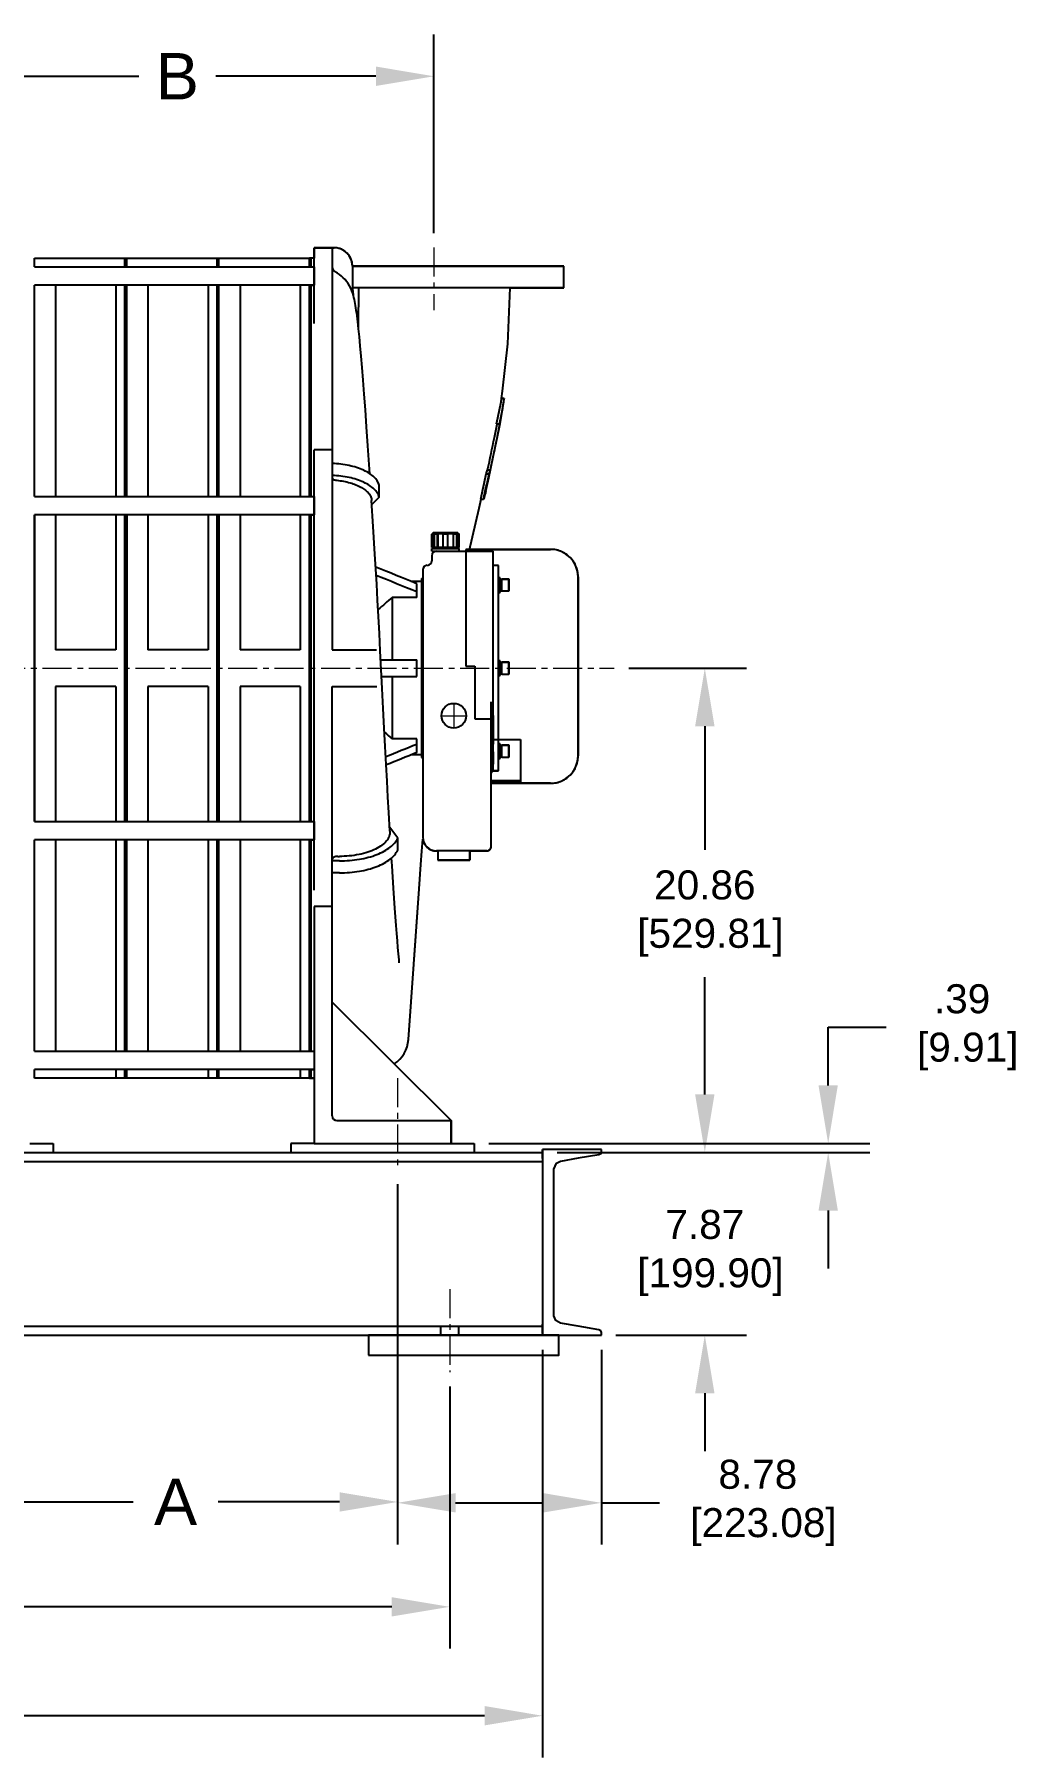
# Model space of a CAD drawing. Header units: inches. Extents: x 3 to 301, y 0 to 227.
# Drawn here: x 100.3 to 142.6, y 59.9 to 134.1 of the extents above; entities that cross this region are included whole.
import ezdxf

# ---------------------------------------------------------------- set-up
doc = ezdxf.new("R2010")
doc.units = ezdxf.units.IN
doc.header["$MEASUREMENT"] = 0
doc.linetypes.add('CENTER', pattern=[2, 1.25, -0.25, 0.25, -0.25])
doc.linetypes.add('点画线', pattern=[16, 10, -2, 2, -2])
doc.layers.add('OBJ', color=7, linetype='Continuous')
doc.layers.add('中心线层', color=1, linetype='点画线', lineweight=18)
doc.styles.get("Standard").update_dxf_attribs({"font": 'arial.ttf'})
doc.dimstyles.new('STANDARD 2 PLCS', dxfattribs={"dimtxt": 0.125, "dimasz": 0.18, "dimexe": 0.18, "dimexo": 0.0625, "dimgap": 0.09, "dimtad": 0, "dimtih": 1, "dimtoh": 1, "dimzin": 4, "dimdsep": 46, "dimtxsty": 'Standard', "dimcen": 0.09, "dimaunit": 1, "dimadec": 0, "dimazin": 1, "dimtfac": 1, "dimtofl": 0, "dimtmove": 1, "dimatfit": 3, "dimfxl": 1, "dimtolj": 1, "dimtzin": 4, "dimarcsym": 0})

# ---------------------------------------------------------------- blocks, each defined once
blk = doc.blocks.new('*D133')
at = {"color": 0, "lineweight": -2, "transparency": 16777216}
for p, q in [((93.541, 128.311), (93.541, 134.112)), ((117.526, 125.556), (117.526, 134.112)), ((96.041, 132.312), (104.814, 132.312)), ((115.026, 132.312), (108.124, 132.312))]:
    blk.add_line(p, q, dxfattribs=at)
at = {"color": 0, "transparency": 16777216}
for points in [[(96.041, 132.729), (96.041, 131.895), (93.541, 132.312)], [(115.026, 132.729), (115.026, 131.895), (117.526, 132.312)]]:
    blk.add_solid(points, dxfattribs=at)
at = {"layer": 'Defpoints', "color": 0, "transparency": 16777216}
for p in [(117.526, 132.312), (93.541, 127.686), (117.526, 124.931)]:
    blk.add_point(p, dxfattribs=at)
at = {"color": 0, "transparency": 16777216, "insert": (106.469, 132.312), "char_height": 1.25, "attachment_point": 5}
blk.add_mtext('\\A1;{\\H1.6x;B}', dxfattribs=at)
blk = doc.blocks.new('*D134')
at = {"color": 0, "lineweight": -2, "transparency": 16777216}
for p, q in [((51.276, 77.466), (51.276, 59.902)), ((122.205, 77.466), (122.205, 59.902)), ((53.776, 61.702), (86.865, 61.702)), ((119.705, 61.702), (89.915, 61.702))]:
    blk.add_line(p, q, dxfattribs=at)
at = {"color": 0, "transparency": 16777216}
for points in [[(53.776, 62.119), (53.776, 61.285), (51.276, 61.702)], [(119.705, 62.119), (119.705, 61.285), (122.205, 61.702)]]:
    blk.add_solid(points, dxfattribs=at)
at = {"layer": 'Defpoints', "color": 0, "transparency": 16777216}
for p in [(51.276, 78.091), (122.205, 78.091), (122.205, 61.702)]:
    blk.add_point(p, dxfattribs=at)
at = {"color": 0, "transparency": 16777216, "insert": (88.39, 61.702), "char_height": 1.25, "attachment_point": 5}
blk.add_mtext('\\A1;{\\H1.6x;L}', dxfattribs=at)
blk = doc.blocks.new('*D135')
at = {"color": 0, "lineweight": -2, "transparency": 16777216}
for p, q in [((55.276, 75.877), (55.276, 64.592)), ((118.205, 75.877), (118.205, 64.592)), ((57.776, 66.392), (86.523, 66.392)), ((115.705, 66.392), (89.672, 66.392))]:
    blk.add_line(p, q, dxfattribs=at)
at = {"color": 0, "transparency": 16777216}
for points in [[(57.776, 66.809), (57.776, 65.976), (55.276, 66.392)], [(115.705, 66.809), (115.705, 65.976), (118.205, 66.392)]]:
    blk.add_solid(points, dxfattribs=at)
at = {"layer": 'Defpoints', "color": 0, "transparency": 16777216}
for p in [(55.276, 76.502), (118.205, 76.502), (118.205, 66.392)]:
    blk.add_point(p, dxfattribs=at)
at = {"color": 0, "transparency": 16777216, "insert": (88.097, 66.392), "char_height": 1.25, "attachment_point": 5}
blk.add_mtext('\\A1;{\\H1.6x;F}', dxfattribs=at)
blk = doc.blocks.new('*D136')
at = {"color": 0, "lineweight": -2, "transparency": 16777216}
for p, q in [((115.955, 84.603), (115.955, 69.11)), ((96.494, 84.592), (96.494, 69.11)), ((98.994, 70.91), (104.558, 70.91)), ((113.455, 70.91), (108.226, 70.91))]:
    blk.add_line(p, q, dxfattribs=at)
at = {"color": 0, "transparency": 16777216}
for points in [[(98.994, 71.327), (98.994, 70.493), (96.494, 70.91)], [(113.455, 71.327), (113.455, 70.493), (115.955, 70.91)]]:
    blk.add_solid(points, dxfattribs=at)
at = {"layer": 'Defpoints', "color": 0, "transparency": 16777216}
for p in [(96.494, 85.217), (115.955, 85.228), (115.955, 70.91)]:
    blk.add_point(p, dxfattribs=at)
at = {"color": 0, "transparency": 16777216, "insert": (106.392, 70.91), "char_height": 1.25, "attachment_point": 5}
blk.add_mtext('\\A1;{\\H1.6x;A}', dxfattribs=at)
blk = doc.blocks.new('*D172')
at = {"color": 0, "lineweight": -2, "transparency": 16777216}
for p, q in [((125.917, 106.82), (130.995, 106.82)), ((129.195, 104.32), (129.195, 98.999)), ((129.195, 88.461), (129.195, 93.509)), ((122.83, 85.961), (130.995, 85.961))]:
    blk.add_line(p, q, dxfattribs=at)
at = {"color": 0, "transparency": 16777216}
for points in [[(128.778, 104.32), (129.612, 104.32), (129.195, 106.82)], [(128.778, 88.461), (129.612, 88.461), (129.195, 85.961)]]:
    blk.add_solid(points, dxfattribs=at)
at = {"layer": 'Defpoints', "color": 0, "transparency": 16777216}
for p in [(125.292, 106.82), (129.195, 106.82), (122.205, 85.961)]:
    blk.add_point(p, dxfattribs=at)
at = {"color": 0, "transparency": 16777216, "insert": (129.195, 96.254), "char_height": 1.25, "attachment_point": 5}
blk.add_mtext('\\A1;20.86\\P [529.81]', dxfattribs=at)
blk = doc.blocks.new('*D173')
at = {"color": 0, "lineweight": -2, "transparency": 16777216}
for p, q in [((129.195, 88.461), (129.195, 90.961)), ((122.83, 85.961), (130.995, 85.961)), ((125.363, 78.092), (130.995, 78.092)), ((129.195, 75.592), (129.195, 73.092))]:
    blk.add_line(p, q, dxfattribs=at)
at = {"color": 0, "transparency": 16777216}
for points in [[(128.778, 88.461), (129.612, 88.461), (129.195, 85.961)], [(128.778, 75.592), (129.612, 75.592), (129.195, 78.092)]]:
    blk.add_solid(points, dxfattribs=at)
at = {"layer": 'Defpoints', "color": 0, "transparency": 16777216}
for p in [(122.205, 85.961), (124.738, 78.092), (129.195, 78.092)]:
    blk.add_point(p, dxfattribs=at)
at = {"color": 0, "transparency": 16777216, "insert": (129.195, 81.632), "char_height": 1.25, "attachment_point": 5}
blk.add_mtext('\\A1;7.87\\P [199.90]', dxfattribs=at)
blk = doc.blocks.new('*D175')
at = {"color": 0, "lineweight": -2, "transparency": 16777216}
for p, q in [((134.51, 88.851), (134.51, 91.351)), ((134.51, 91.351), (137.01, 91.351)), ((119.886, 86.351), (136.31, 86.351)), ((122.83, 85.961), (136.31, 85.961)), ((134.51, 83.461), (134.51, 80.961))]:
    blk.add_line(p, q, dxfattribs=at)
at = {"color": 0, "transparency": 16777216}
for points in [[(134.093, 88.851), (134.926, 88.851), (134.51, 86.351)], [(134.093, 83.461), (134.926, 83.461), (134.51, 85.961)]]:
    blk.add_solid(points, dxfattribs=at)
at = {"layer": 'Defpoints', "color": 0, "transparency": 16777216}
for p in [(119.261, 86.351), (122.205, 85.961), (134.51, 85.961)]:
    blk.add_point(p, dxfattribs=at)
at = {"color": 0, "transparency": 16777216, "insert": (140.28, 91.351), "char_height": 1.25, "attachment_point": 5}
blk.add_mtext('\\A1;.39\\P [9.91]', dxfattribs=at)
blk = doc.blocks.new('*D176')
at = {"color": 0, "lineweight": -2, "transparency": 16777216}
for p, q in [((115.955, 84.603), (115.955, 69.072)), ((124.738, 77.467), (124.738, 69.072)), ((118.455, 70.872), (122.238, 70.872)), ((124.738, 70.872), (127.238, 70.872))]:
    blk.add_line(p, q, dxfattribs=at)
at = {"color": 0, "transparency": 16777216}
for points in [[(118.455, 71.289), (118.455, 70.456), (115.955, 70.872)], [(122.238, 71.289), (122.238, 70.456), (124.738, 70.872)]]:
    blk.add_solid(points, dxfattribs=at)
at = {"layer": 'Defpoints', "color": 0, "transparency": 16777216}
for p in [(115.955, 85.228), (124.738, 78.092), (124.738, 70.872)]:
    blk.add_point(p, dxfattribs=at)
at = {"color": 0, "transparency": 16777216, "insert": (131.479, 70.872), "char_height": 1.25, "attachment_point": 5}
blk.add_mtext('\\A1;8.78\\P [223.08]', dxfattribs=at)

msp = doc.modelspace()

# ---------------------------------------------------------------- linework, layer by layer
at = {"layer": 'OBJ', "color": 7}
for p, q in [((112.357, 121.659), (112.357, 124.927)), ((112.357, 124.927), (113.223, 124.927)), ((113.144, 124.927), (113.144, 107.607)), ((100.312, 124.104), (100.312, 124.474)), ((100.312, 124.474), (104.287, 124.474)), ((104.209, 124.104), (104.209, 124.474)), ((104.287, 124.104), (104.287, 124.474)), ((104.287, 124.474), (108.263, 124.474)), ((108.184, 124.104), (108.184, 124.474)), ((108.263, 124.104), (108.263, 124.474)), ((108.263, 124.474), (112.239, 124.474)), ((112.16, 124.104), (112.16, 124.474)), ((112.357, 124.474), (112.16, 124.474)), ((112.16, 124.104), (112.16, 124.474)), ((112.239, 124.104), (112.239, 124.474)), ((114.01, 124.14), (114.01, 123.402)), ((114.01, 124.14), (123.122, 124.14)), ((123.122, 123.195), (123.122, 124.14)), ((100.312, 114.211), (100.312, 123.319)), ((101.217, 123.319), (101.217, 114.211)), ((103.815, 123.319), (103.815, 114.211)), ((104.209, 114.211), (104.209, 123.319)), ((104.287, 114.211), (104.287, 123.319)), ((105.193, 123.319), (105.193, 114.211)), ((107.791, 123.319), (107.791, 114.211)), ((108.184, 114.211), (108.184, 123.319)), ((108.263, 114.211), (108.263, 123.319)), ((109.168, 123.319), (109.168, 114.211)), ((111.766, 123.319), (111.766, 114.211)), ((112.16, 114.211), (112.16, 123.319)), ((112.16, 114.211), (112.16, 123.319)), ((112.239, 114.211), (112.239, 123.319)), ((123.122, 123.195), (114.015, 123.195)), ((114.268, 121.515), (114.286, 123.195)), ((114.095, 122.704), (114.074, 122.789)), ((114.312, 121.086), (114.277, 121.43)), ((114.349, 120.698), (114.312, 121.086)), ((114.389, 120.261), (114.349, 120.698)), ((114.43, 119.771), (114.389, 120.261)), ((114.474, 119.226), (114.43, 119.771)), ((114.521, 118.62), (114.474, 119.226)), ((114.571, 117.949), (114.521, 118.62)), ((120.437, 118.432), (120.435, 118.42)), ((120.435, 118.42), (120.437, 118.429)), ((120.437, 118.432), (120.556, 118.432)), ((120.437, 118.429), (120.437, 118.432)), ((120.556, 118.432), (120.555, 118.42)), ((120.555, 118.42), (120.556, 118.432)), ((114.625, 117.21), (114.571, 117.949)), ((120.22, 117.339), (120.366, 117.339)), ((120.245, 117.334), (120.246, 117.339)), ((120.252, 116.729), (120.361, 117.281)), ((120.365, 117.335), (120.366, 117.339)), ((114.682, 116.397), (114.625, 117.21)), ((112.357, 97.255), (112.357, 116.226)), ((113.144, 116.226), (112.357, 116.226)), ((114.763, 115.19), (114.682, 116.397)), ((119.777, 115.185), (119.899, 115.185)), ((119.837, 115.366), (119.958, 115.366)), ((115.171, 114.181), (115.171, 114.697)), ((114.909, 112.916), (114.838, 114.044)), ((115.171, 114.181), (114.85, 113.862)), ((119.538, 114.102), (119.66, 114.102)), ((100.312, 100.217), (100.312, 113.423)), ((101.217, 113.423), (101.217, 107.607)), ((103.815, 113.423), (103.815, 107.607)), ((104.209, 100.217), (104.209, 113.423)), ((104.287, 100.217), (104.287, 113.423)), ((105.193, 113.423), (105.193, 107.607)), ((107.791, 113.423), (107.791, 107.607)), ((108.184, 100.217), (108.184, 113.423)), ((108.263, 100.217), (108.263, 113.423)), ((109.168, 113.423), (109.168, 107.607)), ((111.766, 113.423), (111.766, 107.607)), ((112.16, 100.217), (112.16, 113.423)), ((112.16, 100.217), (112.16, 113.423)), ((112.239, 100.217), (112.239, 113.423)), ((114.982, 111.723), (114.909, 112.916)), ((117.435, 111.662), (117.435, 111.445)), ((120.072, 102.392), (120.072, 111.858)), ((116.982, 110.674), (116.982, 102.966)), ((116.982, 110.674), (117.041, 110.674)), ((117.041, 111.052), (117.041, 99.538)), ((120.308, 111.248), (120.072, 111.248)), ((120.072, 105.409), (120.072, 111.194)), ((120.308, 102.392), (120.308, 111.248)), ((120.371, 110.714), (120.308, 110.714)), ((120.371, 110.084), (120.371, 110.714)), ((120.454, 110.641), (120.371, 110.641)), ((120.454, 110.655), (120.757, 110.655)), ((120.454, 110.144), (120.454, 110.655)), ((120.757, 110.655), (120.769, 110.643)), ((120.757, 110.144), (120.757, 110.655)), ((120.769, 110.155), (120.769, 110.643)), ((115.722, 109.867), (115.722, 107.174)), ((116.785, 109.867), (115.722, 109.867)), ((116.982, 110.559), (116.532, 110.559)), ((116.785, 109.867), (116.785, 110.457)), ((116.982, 110.559), (116.982, 103.081)), ((120.371, 110.084), (120.308, 110.084)), ((120.454, 110.157), (120.371, 110.157)), ((120.454, 110.144), (120.757, 110.144)), ((120.757, 110.144), (120.769, 110.155)), ((103.815, 107.607), (101.217, 107.607)), ((107.791, 107.607), (105.193, 107.607)), ((111.766, 107.607), (109.168, 107.607)), ((113.144, 107.607), (115.053, 107.607)), ((115.232, 107.174), (115.649, 107.174)), ((115.649, 107.174), (116.785, 107.174)), ((116.785, 106.466), (116.785, 107.174)), ((120.371, 107.135), (120.308, 107.135)), ((120.371, 106.505), (120.371, 107.135)), ((120.454, 107.062), (120.371, 107.062)), ((120.454, 107.076), (120.757, 107.076)), ((120.454, 106.564), (120.454, 107.076)), ((120.757, 107.076), (120.769, 107.064)), ((120.757, 106.564), (120.757, 107.076)), ((120.769, 106.576), (120.769, 107.064)), ((115.267, 106.466), (115.649, 106.466)), ((115.649, 106.466), (116.785, 106.466)), ((115.722, 106.466), (115.722, 103.773)), ((120.371, 106.505), (120.308, 106.505)), ((120.454, 106.578), (120.371, 106.578)), ((120.454, 106.564), (120.757, 106.564)), ((120.757, 106.564), (120.769, 106.576)), ((103.815, 106.033), (101.217, 106.033)), ((101.217, 106.033), (101.217, 100.217)), ((103.815, 106.033), (103.815, 100.217)), ((107.791, 106.033), (105.193, 106.033)), ((105.193, 106.033), (105.193, 100.217)), ((107.791, 106.033), (107.791, 100.217)), ((111.766, 106.033), (109.168, 106.033)), ((109.168, 106.033), (109.168, 100.217)), ((111.766, 106.033), (111.766, 100.217)), ((113.144, 87.532), (113.144, 106.033)), ((113.144, 106.033), (115.066, 106.033)), ((119.993, 99.144), (119.993, 105.374)), ((120.072, 104.774), (120.072, 103.542)), ((116.785, 103.773), (115.722, 103.773)), ((116.785, 103.183), (116.785, 103.773)), ((120.072, 103.213), (120.072, 102.684)), ((120.371, 103.556), (120.308, 103.556)), ((120.371, 102.926), (120.371, 103.556)), ((120.454, 103.483), (120.371, 103.483)), ((120.454, 103.497), (120.757, 103.497)), ((120.454, 102.985), (120.454, 103.497)), ((120.757, 103.497), (120.769, 103.485)), ((120.757, 102.985), (120.757, 103.497)), ((120.769, 102.997), (120.769, 103.485)), ((116.982, 103.081), (116.532, 103.081)), ((116.982, 102.966), (117.041, 102.966)), ((120.371, 102.926), (120.308, 102.926)), ((120.454, 102.999), (120.371, 102.999)), ((120.454, 102.985), (120.757, 102.985)), ((120.757, 102.985), (120.769, 102.997)), ((120.308, 102.392), (120.072, 102.392)), ((115.961, 99.501), (115.619, 99.964)), ((115.961, 98.985), (115.961, 99.501)), ((100.312, 90.322), (100.312, 99.43)), ((101.217, 99.43), (101.217, 90.322)), ((103.815, 99.43), (103.815, 90.322)), ((104.209, 90.322), (104.209, 99.43)), ((104.287, 90.322), (104.287, 99.43)), ((105.193, 99.43), (105.193, 90.322)), ((107.791, 99.43), (107.791, 90.322)), ((108.184, 90.322), (108.184, 99.43)), ((108.263, 90.322), (108.263, 99.43)), ((109.168, 99.43), (109.168, 90.322)), ((111.766, 99.43), (111.766, 90.322)), ((112.16, 90.322), (112.16, 99.43)), ((112.16, 90.321), (112.16, 99.429)), ((112.239, 90.321), (112.239, 99.429)), ((113.38, 98.711), (113.449, 98.711)), ((119.796, 98.948), (117.631, 98.948)), ((117.69, 98.948), (117.69, 98.554)), ((119.068, 98.948), (119.068, 98.554)), ((113.459, 98.519), (113.144, 98.519)), ((113.459, 98.003), (113.144, 98.003)), ((119.068, 98.554), (117.69, 98.554)), ((115.844, 96.485), (115.784, 97.341)), ((116.426, 90.828), (116.887, 97.321)), ((113.144, 96.561), (112.357, 96.561)), ((112.357, 96.561), (112.357, 86.351)), ((115.899, 95.733), (115.844, 96.485)), ((116.032, 94.131), (116.02, 94.261)), ((100.312, 89.166), (100.312, 89.534)), ((104.287, 89.166), (100.312, 89.166)), ((103.815, 89.534), (103.815, 89.166)), ((104.209, 89.166), (104.209, 89.534)), ((104.287, 89.166), (104.287, 89.534)), ((108.263, 89.166), (104.287, 89.166)), ((107.791, 89.534), (107.791, 89.166)), ((108.184, 89.166), (108.184, 89.534)), ((108.263, 89.166), (108.263, 89.534)), ((112.239, 89.166), (108.263, 89.166)), ((111.766, 89.534), (111.766, 89.166)), ((112.16, 89.166), (112.16, 89.534)), ((112.16, 89.166), (112.16, 89.534)), ((112.357, 89.166), (112.16, 89.166)), ((112.239, 89.166), (112.239, 89.534)), ((113.144, 87.634), (113.144, 89.341)), ((113.341, 87.336), (118.261, 87.336)), ((118.261, 87.336), (118.261, 86.351)), ((112.357, 86.351), (118.261, 86.351))]:
    msp.add_line(p, q, dxfattribs=at)
at = {"layer": 'OBJ'}
for p, q in [((113.144, 124.927), (112.357, 124.927)), ((112.357, 124.927), (112.357, 124.927)), ((112.357, 124.927), (112.357, 124.474)), ((113.223, 124.927), (113.144, 124.927)), ((113.144, 124.927), (113.144, 124.927)), ((113.264, 124.926), (113.223, 124.927)), ((113.223, 124.927), (113.223, 124.927)), ((113.305, 124.923), (113.264, 124.926)), ((113.346, 124.917), (113.305, 124.923)), ((113.386, 124.91), (113.346, 124.917)), ((113.426, 124.9), (113.386, 124.91)), ((113.466, 124.888), (113.426, 124.9)), ((113.505, 124.875), (113.466, 124.888)), ((113.543, 124.859), (113.505, 124.875)), ((113.58, 124.841), (113.543, 124.859)), ((113.616, 124.821), (113.58, 124.841)), ((113.651, 124.8), (113.616, 124.821)), ((113.685, 124.777), (113.651, 124.8)), ((113.718, 124.751), (113.685, 124.777)), ((113.749, 124.725), (113.718, 124.751)), ((113.779, 124.696), (113.749, 124.725)), ((113.808, 124.666), (113.779, 124.696)), ((100.312, 124.104), (104.287, 124.104)), ((104.287, 124.104), (108.263, 124.104)), ((108.263, 124.104), (112.239, 124.104)), ((112.239, 124.474), (112.16, 124.474)), ((112.16, 124.474), (112.16, 124.474)), ((112.16, 124.474), (112.16, 124.104)), ((112.16, 124.104), (112.357, 124.104)), ((112.16, 124.104), (112.16, 124.104)), ((112.16, 124.104), (112.239, 124.104)), ((112.357, 124.474), (112.239, 124.474)), ((112.239, 124.474), (112.239, 124.474)), ((112.239, 124.104), (112.239, 124.104)), ((112.239, 124.104), (112.357, 124.104)), ((112.357, 124.474), (112.357, 124.474)), ((112.357, 124.104), (112.357, 124.104)), ((112.357, 124.104), (112.357, 123.319)), ((113.835, 124.635), (113.808, 124.666)), ((113.86, 124.602), (113.835, 124.635)), ((113.883, 124.568), (113.86, 124.602)), ((113.904, 124.533), (113.883, 124.568)), ((113.924, 124.497), (113.904, 124.533)), ((113.942, 124.46), (113.924, 124.497)), ((113.958, 124.422), (113.942, 124.46)), ((113.971, 124.383), (113.958, 124.422)), ((113.983, 124.343), (113.971, 124.383)), ((113.993, 124.303), (113.983, 124.343)), ((114, 124.263), (113.993, 124.303)), ((114.006, 124.222), (114, 124.263)), ((114.009, 124.181), (114.006, 124.222)), ((114.01, 124.14), (114.009, 124.181)), ((123.122, 124.14), (114.01, 124.14)), ((114.01, 124.14), (114.01, 124.14)), ((123.122, 123.195), (123.122, 124.14)), ((123.122, 124.14), (123.122, 124.14)), ((104.287, 123.319), (100.312, 123.319)), ((108.263, 123.319), (104.287, 123.319)), ((112.239, 123.319), (108.263, 123.319)), ((112.16, 123.319), (112.357, 123.319)), ((112.239, 123.319), (112.16, 123.319)), ((112.16, 123.319), (112.16, 123.319)), ((112.16, 123.319), (112.16, 114.211)), ((112.357, 123.319), (112.239, 123.319)), ((112.239, 123.319), (112.239, 123.319)), ((112.357, 123.319), (112.357, 123.319)), ((120.704, 120.79), (120.81, 123.195)), ((120.81, 123.195), (120.81, 123.195)), ((120.81, 123.195), (123.122, 123.195)), ((123.122, 123.195), (123.122, 123.195)), ((120.483, 118.744), (120.704, 120.79)), ((120.704, 120.79), (120.704, 120.79)), ((120.437, 118.432), (120.483, 118.744)), ((120.483, 118.744), (120.483, 118.744)), ((120.556, 118.432), (120.437, 118.432)), ((120.437, 118.432), (120.437, 118.432)), ((120.467, 117.874), (120.526, 118.241)), ((120.526, 118.241), (120.554, 118.418)), ((120.526, 118.241), (120.526, 118.241)), ((120.554, 118.418), (120.555, 118.42)), ((120.554, 118.418), (120.554, 118.418)), ((120.555, 118.42), (120.556, 118.432)), ((120.555, 118.42), (120.555, 118.42)), ((120.556, 118.432), (120.556, 118.432)), ((120.252, 116.729), (120.361, 117.281)), ((120.361, 117.281), (120.467, 117.874)), ((120.361, 117.281), (120.361, 117.281)), ((120.467, 117.874), (120.467, 117.874)), ((120.082, 115.916), (120.252, 116.729)), ((120.252, 116.729), (120.252, 116.729)), ((119.888, 115.019), (120.082, 115.916)), ((120.082, 115.916), (120.082, 115.916)), ((119.717, 114.274), (119.721, 114.285)), ((119.721, 114.285), (119.724, 114.297)), ((119.724, 114.297), (119.727, 114.308)), ((119.727, 114.308), (119.73, 114.32)), ((119.73, 114.32), (119.734, 114.331)), ((119.734, 114.331), (119.737, 114.343)), ((119.737, 114.343), (119.74, 114.355)), ((119.74, 114.355), (119.743, 114.366)), ((119.743, 114.366), (119.746, 114.378)), ((119.746, 114.378), (119.749, 114.39)), ((119.749, 114.39), (119.752, 114.401)), ((119.752, 114.401), (119.754, 114.413)), ((119.754, 114.413), (119.757, 114.425)), ((119.757, 114.425), (119.76, 114.437)), ((119.76, 114.437), (119.762, 114.448)), ((119.762, 114.448), (119.888, 115.019)), ((119.762, 114.448), (119.762, 114.448)), ((119.888, 115.019), (119.888, 115.019)), ((100.312, 114.211), (104.287, 114.211)), ((104.287, 114.211), (108.263, 114.211)), ((108.263, 114.211), (112.239, 114.211)), ((112.16, 114.211), (112.357, 114.211)), ((112.16, 114.211), (112.16, 114.211)), ((112.16, 114.211), (112.239, 114.211)), ((112.239, 114.211), (112.239, 114.211)), ((112.239, 114.211), (112.357, 114.211)), ((112.357, 114.211), (112.357, 114.211)), ((112.357, 114.211), (112.357, 113.423)), ((119.044, 111.858), (119.475, 113.706)), ((119.475, 113.706), (119.564, 114.102)), ((119.475, 113.706), (119.475, 113.706)), ((119.564, 114.102), (119.564, 114.102)), ((119.564, 114.102), (119.66, 114.102)), ((119.66, 114.102), (119.664, 114.113)), ((119.66, 114.102), (119.66, 114.102)), ((119.664, 114.113), (119.668, 114.125)), ((119.668, 114.125), (119.672, 114.136)), ((119.672, 114.136), (119.676, 114.147)), ((119.676, 114.147), (119.68, 114.159)), ((119.68, 114.159), (119.684, 114.17)), ((119.684, 114.17), (119.688, 114.182)), ((119.688, 114.182), (119.692, 114.193)), ((119.692, 114.193), (119.696, 114.205)), ((119.696, 114.205), (119.699, 114.216)), ((119.699, 114.216), (119.703, 114.227)), ((119.703, 114.227), (119.707, 114.239)), ((119.707, 114.239), (119.71, 114.25)), ((119.71, 114.25), (119.714, 114.262)), ((119.714, 114.262), (119.717, 114.274)), ((104.287, 113.423), (100.312, 113.423)), ((101.217, 113.423), (100.312, 113.423)), ((100.312, 113.423), (100.312, 113.423)), ((100.312, 113.423), (100.312, 108.801)), ((103.815, 113.423), (101.217, 113.423)), ((101.217, 113.423), (101.217, 113.423)), ((104.209, 113.423), (103.815, 113.423)), ((103.815, 113.423), (103.815, 113.423)), ((104.209, 108.801), (104.209, 113.423)), ((104.209, 113.423), (104.209, 113.423)), ((108.263, 113.423), (104.287, 113.423)), ((105.193, 113.423), (104.287, 113.423)), ((104.287, 113.423), (104.287, 113.423)), ((104.287, 113.423), (104.287, 108.801)), ((107.791, 113.423), (105.193, 113.423)), ((105.193, 113.423), (105.193, 113.423)), ((108.184, 113.423), (107.791, 113.423)), ((107.791, 113.423), (107.791, 113.423)), ((108.184, 108.801), (108.184, 113.423)), ((108.184, 113.423), (108.184, 113.423)), ((112.239, 113.423), (108.263, 113.423)), ((109.168, 113.423), (108.263, 113.423)), ((108.263, 113.423), (108.263, 113.423)), ((108.263, 113.423), (108.263, 108.801)), ((111.766, 113.423), (109.168, 113.423)), ((109.168, 113.423), (109.168, 113.423)), ((112.16, 113.423), (111.766, 113.423)), ((111.766, 113.423), (111.766, 113.423)), ((112.16, 108.801), (112.16, 113.423)), ((112.16, 113.423), (112.16, 113.423)), ((112.16, 113.423), (112.357, 113.423)), ((112.239, 113.423), (112.16, 113.423)), ((112.16, 113.423), (112.16, 113.423)), ((112.16, 113.423), (112.16, 106.924)), ((112.357, 113.423), (112.239, 113.423)), ((112.239, 113.423), (112.239, 113.423)), ((112.357, 113.423), (112.357, 113.423)), ((117.494, 112.646), (117.435, 112.587)), ((117.435, 112.016), (117.435, 112.587)), ((117.443, 112.587), (117.435, 112.587)), ((117.443, 112.587), (117.463, 112.606)), ((117.443, 112.016), (117.443, 112.587)), ((117.463, 112.606), (117.463, 112.016)), ((117.558, 112.606), (117.463, 112.606)), ((118.556, 112.646), (117.494, 112.646)), ((117.558, 112.606), (117.544, 112.587)), ((117.544, 112.016), (117.544, 112.587)), ((117.683, 112.587), (117.544, 112.587)), ((117.683, 112.587), (117.697, 112.606)), ((117.683, 112.016), (117.683, 112.587)), ((117.697, 112.606), (117.697, 112.016)), ((117.927, 112.606), (117.697, 112.606)), ((117.927, 112.016), (117.927, 112.606)), ((118.123, 112.587), (117.927, 112.587)), ((118.123, 112.016), (118.123, 112.606)), ((118.353, 112.606), (118.123, 112.606)), ((118.353, 112.606), (118.353, 112.016)), ((118.353, 112.606), (118.367, 112.587)), ((118.367, 112.016), (118.367, 112.587)), ((118.506, 112.587), (118.367, 112.587)), ((118.587, 112.606), (118.492, 112.606)), ((118.506, 112.587), (118.492, 112.606)), ((118.506, 112.016), (118.506, 112.587)), ((118.556, 112.646), (118.615, 112.587)), ((118.587, 112.606), (118.587, 112.016)), ((118.587, 112.606), (118.607, 112.587)), ((118.607, 112.016), (118.607, 112.587)), ((118.615, 112.587), (118.607, 112.587)), ((118.615, 112.016), (118.615, 112.587)), ((118.615, 112.016), (117.435, 112.016)), ((117.435, 111.858), (117.435, 111.976)), ((117.435, 111.976), (118.615, 111.976)), ((117.435, 111.858), (118.615, 111.858)), ((117.474, 111.976), (117.474, 112.016)), ((117.631, 111.858), (120.072, 111.858)), ((118.576, 111.976), (118.576, 112.016)), ((118.615, 111.858), (118.615, 111.976)), ((122.552, 111.937), (118.891, 111.937)), ((118.891, 111.937), (118.891, 111.937)), ((118.891, 111.937), (118.891, 107.492)), ((120.072, 111.858), (119.044, 111.858)), ((119.044, 111.858), (119.044, 111.858)), ((120.072, 111.248), (120.072, 111.858)), ((120.072, 111.858), (120.072, 111.858)), ((122.613, 111.936), (122.552, 111.937)), ((122.552, 111.937), (122.552, 111.937)), ((122.675, 111.931), (122.613, 111.936)), ((122.736, 111.923), (122.675, 111.931)), ((122.797, 111.911), (122.736, 111.923)), ((122.857, 111.897), (122.797, 111.911)), ((122.917, 111.879), (122.857, 111.897)), ((122.975, 111.859), (122.917, 111.879)), ((123.032, 111.835), (122.975, 111.859)), ((123.088, 111.808), (123.032, 111.835)), ((123.142, 111.779), (123.088, 111.808)), ((123.195, 111.747), (123.142, 111.779)), ((123.246, 111.712), (123.195, 111.747)), ((123.295, 111.674), (123.246, 111.712)), ((123.342, 111.634), (123.295, 111.674)), ((123.387, 111.591), (123.342, 111.634)), ((123.429, 111.546), (123.387, 111.591)), ((123.469, 111.499), (123.429, 111.546)), ((123.507, 111.45), (123.469, 111.499)), ((123.542, 111.399), (123.507, 111.45)), ((123.574, 111.347), (123.542, 111.399)), ((123.604, 111.292), (123.574, 111.347)), ((120.308, 111.248), (120.072, 111.248)), ((120.072, 111.248), (120.072, 111.248)), ((120.308, 110.714), (120.308, 111.248)), ((120.308, 111.248), (120.308, 111.248)), ((120.371, 110.714), (120.308, 110.714)), ((120.308, 110.714), (120.308, 110.714)), ((120.371, 110.641), (120.371, 110.714)), ((120.371, 110.714), (120.371, 110.714)), ((120.454, 110.641), (120.371, 110.641)), ((120.371, 110.641), (120.371, 110.641)), ((120.757, 110.655), (120.454, 110.655)), ((120.454, 110.655), (120.454, 110.655)), ((120.454, 110.655), (120.454, 110.641)), ((120.454, 110.641), (120.454, 110.641)), ((120.769, 110.643), (120.757, 110.655)), ((120.757, 110.655), (120.757, 110.655)), ((120.769, 110.155), (120.769, 110.643)), ((120.769, 110.643), (120.769, 110.643)), ((123.63, 111.237), (123.604, 111.292)), ((123.654, 111.179), (123.63, 111.237)), ((123.675, 111.121), (123.654, 111.179)), ((123.692, 111.062), (123.675, 111.121)), ((123.707, 111.002), (123.692, 111.062)), ((123.718, 110.941), (123.707, 111.002)), ((123.726, 110.88), (123.718, 110.941)), ((123.731, 110.818), (123.726, 110.88)), ((123.733, 110.756), (123.731, 110.818)), ((123.733, 107.492), (123.733, 110.756)), ((123.733, 110.756), (123.733, 110.756)), ((120.308, 107.135), (120.308, 110.084)), ((120.308, 110.084), (120.308, 110.084)), ((120.308, 110.084), (120.371, 110.084)), ((120.371, 110.084), (120.371, 110.157)), ((120.371, 110.157), (120.371, 110.157)), ((120.371, 110.157), (120.454, 110.157)), ((120.371, 110.084), (120.371, 110.084)), ((120.454, 110.157), (120.454, 110.157)), ((120.454, 110.157), (120.454, 110.144)), ((120.454, 110.144), (120.454, 110.144)), ((120.454, 110.144), (120.757, 110.144)), ((120.757, 110.144), (120.769, 110.155)), ((120.757, 110.144), (120.757, 110.144)), ((120.769, 110.155), (120.769, 110.155)), ((100.312, 108.801), (100.312, 108.801)), ((100.312, 108.801), (100.312, 100.217)), ((104.209, 100.217), (104.209, 108.801)), ((104.209, 108.801), (104.209, 108.801)), ((104.287, 108.801), (104.287, 108.801)), ((104.287, 108.801), (104.287, 100.217)), ((108.184, 100.217), (108.184, 108.801)), ((108.184, 108.801), (108.184, 108.801)), ((108.263, 108.801), (108.263, 108.801)), ((108.263, 108.801), (108.263, 100.217)), ((112.16, 100.217), (112.16, 108.801)), ((112.16, 108.801), (112.16, 108.801)), ((112.16, 106.924), (112.16, 106.924)), ((112.16, 106.924), (112.16, 100.217)), ((118.891, 107.492), (118.891, 107.492)), ((118.891, 107.492), (118.891, 106.899)), ((118.891, 106.899), (118.891, 106.899)), ((118.891, 106.899), (119.285, 106.899)), ((119.285, 106.899), (119.285, 106.899)), ((119.285, 106.899), (119.285, 104.631)), ((120.371, 107.135), (120.308, 107.135)), ((120.308, 107.135), (120.308, 107.135)), ((120.371, 107.062), (120.371, 107.135)), ((120.371, 107.135), (120.371, 107.135)), ((120.454, 107.062), (120.371, 107.062)), ((120.371, 107.062), (120.371, 107.062)), ((120.757, 107.076), (120.454, 107.076)), ((120.454, 107.076), (120.454, 107.076)), ((120.454, 107.076), (120.454, 107.062)), ((120.454, 107.062), (120.454, 107.062)), ((120.769, 107.064), (120.757, 107.076)), ((120.757, 107.076), (120.757, 107.076)), ((120.769, 106.924), (120.769, 107.064)), ((120.769, 107.064), (120.769, 107.064)), ((120.769, 106.576), (120.769, 106.924)), ((120.769, 106.924), (120.769, 106.924)), ((123.733, 103.041), (123.733, 107.492)), ((123.733, 107.492), (123.733, 107.492)), ((120.308, 103.556), (120.308, 106.505)), ((120.308, 106.505), (120.308, 106.505)), ((120.308, 106.505), (120.371, 106.505)), ((120.371, 106.505), (120.371, 106.578)), ((120.371, 106.578), (120.371, 106.578)), ((120.371, 106.578), (120.454, 106.578)), ((120.371, 106.505), (120.371, 106.505)), ((120.454, 106.578), (120.454, 106.578)), ((120.454, 106.578), (120.454, 106.564)), ((120.454, 106.564), (120.454, 106.564)), ((120.454, 106.564), (120.757, 106.564)), ((120.757, 106.564), (120.769, 106.576)), ((120.757, 106.564), (120.757, 106.564)), ((119.285, 104.631), (119.285, 104.631)), ((119.285, 104.631), (119.993, 104.631)), ((119.993, 104.631), (119.993, 104.631)), ((119.993, 104.631), (119.993, 103.754)), ((119.993, 103.754), (119.993, 103.754)), ((119.993, 103.754), (121.253, 103.754)), ((120.371, 103.556), (120.308, 103.556)), ((120.308, 103.556), (120.308, 103.556)), ((120.371, 103.483), (120.371, 103.556)), ((120.371, 103.556), (120.371, 103.556)), ((120.454, 103.483), (120.371, 103.483)), ((120.371, 103.483), (120.371, 103.483)), ((120.757, 103.497), (120.454, 103.497)), ((120.454, 103.497), (120.454, 103.497)), ((120.454, 103.497), (120.454, 103.483)), ((120.454, 103.483), (120.454, 103.483)), ((120.769, 103.485), (120.757, 103.497)), ((120.757, 103.497), (120.757, 103.497)), ((120.769, 102.997), (120.769, 103.485)), ((120.769, 103.485), (120.769, 103.485)), ((121.253, 103.754), (121.253, 103.754)), ((121.253, 103.754), (121.253, 101.974)), ((120.308, 102.392), (120.308, 102.926)), ((120.308, 102.926), (120.308, 102.926)), ((120.308, 102.926), (120.371, 102.926)), ((120.371, 102.926), (120.371, 102.999)), ((120.371, 102.999), (120.371, 102.999)), ((120.371, 102.999), (120.454, 102.999)), ((120.371, 102.926), (120.371, 102.926)), ((120.454, 102.999), (120.454, 102.999)), ((120.454, 102.999), (120.454, 102.985)), ((120.454, 102.985), (120.454, 102.985)), ((120.454, 102.985), (120.757, 102.985)), ((120.757, 102.985), (120.769, 102.997)), ((120.757, 102.985), (120.757, 102.985)), ((120.769, 102.997), (120.769, 102.997)), ((123.542, 102.398), (123.574, 102.451)), ((123.574, 102.451), (123.604, 102.505)), ((123.604, 102.505), (123.63, 102.561)), ((123.63, 102.561), (123.654, 102.618)), ((123.654, 102.618), (123.675, 102.676)), ((123.675, 102.676), (123.692, 102.736)), ((123.692, 102.736), (123.707, 102.796)), ((123.707, 102.796), (123.718, 102.856)), ((123.718, 102.856), (123.726, 102.918)), ((123.726, 102.918), (123.731, 102.979)), ((123.731, 102.979), (123.733, 103.041)), ((119.993, 102.313), (120.072, 102.392)), ((119.993, 102.313), (120.072, 102.392)), ((119.994, 102.321), (119.993, 102.317)), ((119.993, 102.317), (119.993, 102.313)), ((119.993, 99.144), (119.993, 102.313)), ((121.253, 101.974), (119.993, 101.974)), ((119.993, 101.974), (119.993, 101.974)), ((119.993, 101.974), (119.993, 101.895)), ((119.993, 101.895), (119.993, 101.895)), ((119.993, 101.895), (119.993, 101.86)), ((119.993, 101.86), (119.993, 101.86)), ((119.993, 101.86), (122.552, 101.86)), ((119.995, 102.329), (119.994, 102.325)), ((119.994, 102.325), (119.994, 102.321)), ((119.996, 102.333), (119.995, 102.329)), ((119.997, 102.337), (119.996, 102.333)), ((119.998, 102.341), (119.997, 102.337)), ((120, 102.345), (119.998, 102.341)), ((120.002, 102.349), (120, 102.345)), ((120.004, 102.352), (120.002, 102.349)), ((120.006, 102.356), (120.004, 102.352)), ((120.008, 102.359), (120.006, 102.356)), ((120.011, 102.363), (120.008, 102.359)), ((120.013, 102.366), (120.011, 102.363)), ((120.016, 102.369), (120.013, 102.366)), ((120.019, 102.372), (120.016, 102.369)), ((120.022, 102.374), (120.019, 102.372)), ((120.026, 102.377), (120.022, 102.374)), ((120.029, 102.379), (120.026, 102.377)), ((120.032, 102.381), (120.029, 102.379)), ((120.036, 102.383), (120.032, 102.381)), ((120.04, 102.385), (120.036, 102.383)), ((120.044, 102.387), (120.04, 102.385)), ((120.047, 102.388), (120.044, 102.387)), ((120.051, 102.389), (120.047, 102.388)), ((120.055, 102.39), (120.051, 102.389)), ((120.059, 102.391), (120.055, 102.39)), ((120.064, 102.391), (120.059, 102.391)), ((120.068, 102.392), (120.064, 102.391)), ((120.072, 102.392), (120.068, 102.392)), ((120.072, 102.392), (120.308, 102.392)), ((120.308, 102.392), (120.308, 102.392)), ((121.253, 101.974), (121.253, 101.974)), ((122.552, 101.86), (122.613, 101.862)), ((122.552, 101.86), (122.552, 101.86)), ((122.613, 101.862), (122.675, 101.867)), ((122.675, 101.867), (122.736, 101.875)), ((122.736, 101.875), (122.797, 101.886)), ((122.797, 101.886), (122.857, 101.901)), ((122.857, 101.901), (122.917, 101.918)), ((122.917, 101.918), (122.975, 101.939)), ((122.975, 101.939), (123.032, 101.962)), ((123.032, 101.962), (123.088, 101.989)), ((123.088, 101.989), (123.142, 102.019)), ((123.142, 102.019), (123.195, 102.051)), ((123.195, 102.051), (123.246, 102.086)), ((123.246, 102.086), (123.295, 102.124)), ((123.295, 102.124), (123.342, 102.164)), ((123.342, 102.164), (123.387, 102.206)), ((123.387, 102.206), (123.429, 102.251)), ((123.429, 102.251), (123.469, 102.298)), ((123.469, 102.298), (123.507, 102.347)), ((123.507, 102.347), (123.542, 102.398)), ((100.312, 100.217), (104.287, 100.217)), ((100.312, 100.217), (100.312, 100.217)), ((100.312, 100.217), (101.217, 100.217)), ((101.217, 100.217), (101.217, 100.217)), ((101.217, 100.217), (103.815, 100.217)), ((103.815, 100.217), (103.815, 100.217)), ((103.815, 100.217), (104.209, 100.217)), ((104.287, 100.217), (108.263, 100.217)), ((104.287, 100.217), (104.287, 100.217)), ((104.287, 100.217), (105.193, 100.217)), ((105.193, 100.217), (105.193, 100.217)), ((105.193, 100.217), (107.791, 100.217)), ((107.791, 100.217), (107.791, 100.217)), ((107.791, 100.217), (108.184, 100.217)), ((108.263, 100.217), (112.239, 100.217)), ((108.263, 100.217), (108.263, 100.217)), ((108.263, 100.217), (109.168, 100.217)), ((109.168, 100.217), (109.168, 100.217)), ((109.168, 100.217), (111.766, 100.217)), ((111.766, 100.217), (111.766, 100.217)), ((111.766, 100.217), (112.16, 100.217)), ((112.16, 100.217), (112.357, 100.217)), ((112.16, 100.217), (112.16, 100.217)), ((112.16, 100.217), (112.239, 100.217)), ((112.239, 100.217), (112.239, 100.217)), ((112.239, 100.217), (112.357, 100.217)), ((112.357, 100.217), (112.357, 100.217)), ((112.357, 100.217), (112.357, 99.429)), ((117.006, 98.935), (117.046, 99.452)), ((117.046, 99.452), (117.046, 99.458)), ((117.046, 99.458), (117.046, 99.458)), ((117.046, 99.458), (117.051, 99.43)), ((117.046, 99.452), (117.046, 99.452)), ((104.287, 99.43), (100.312, 99.43)), ((108.263, 99.43), (104.287, 99.43)), ((112.239, 99.43), (108.263, 99.43)), ((112.16, 99.429), (112.357, 99.429)), ((112.239, 99.429), (112.16, 99.429)), ((112.16, 99.429), (112.16, 99.429)), ((112.16, 99.429), (112.16, 90.321)), ((112.357, 99.429), (112.239, 99.429)), ((112.239, 99.429), (112.239, 99.429)), ((112.357, 99.429), (112.357, 99.429)), ((116.963, 98.365), (117.006, 98.935)), ((117.006, 98.935), (117.006, 98.935)), ((117.051, 99.43), (117.057, 99.402)), ((117.057, 99.402), (117.064, 99.375)), ((117.064, 99.375), (117.072, 99.348)), ((117.072, 99.348), (117.082, 99.321)), ((117.082, 99.321), (117.093, 99.295)), ((117.093, 99.295), (117.105, 99.27)), ((117.105, 99.27), (117.119, 99.245)), ((117.119, 99.245), (117.133, 99.221)), ((117.133, 99.221), (117.149, 99.197)), ((117.149, 99.197), (117.166, 99.175)), ((117.166, 99.175), (117.184, 99.153)), ((117.184, 99.153), (117.203, 99.132)), ((117.203, 99.132), (117.222, 99.112)), ((117.222, 99.112), (117.243, 99.093)), ((117.243, 99.093), (117.265, 99.075)), ((117.265, 99.075), (117.288, 99.058)), ((117.288, 99.058), (117.311, 99.042)), ((117.311, 99.042), (117.335, 99.027)), ((117.335, 99.027), (117.36, 99.014)), ((117.36, 99.014), (117.385, 99.001)), ((117.385, 99.001), (117.411, 98.99)), ((117.411, 98.99), (117.437, 98.98)), ((117.437, 98.98), (117.464, 98.972)), ((117.464, 98.972), (117.492, 98.964)), ((117.492, 98.964), (117.519, 98.958)), ((117.519, 98.958), (117.547, 98.954)), ((117.547, 98.954), (117.575, 98.95)), ((117.575, 98.95), (117.603, 98.948)), ((117.603, 98.948), (117.631, 98.948)), ((117.631, 98.948), (117.631, 98.948)), ((117.631, 98.948), (117.69, 98.948)), ((117.69, 98.948), (117.69, 98.948)), ((117.69, 98.948), (117.69, 98.554)), ((119.068, 98.554), (119.068, 98.948)), ((119.068, 98.948), (119.068, 98.948)), ((119.068, 98.948), (119.796, 98.948)), ((119.796, 98.948), (119.796, 98.948)), ((119.796, 98.948), (119.807, 98.948)), ((119.807, 98.948), (119.817, 98.949)), ((119.817, 98.949), (119.827, 98.95)), ((119.827, 98.95), (119.837, 98.952)), ((119.837, 98.952), (119.847, 98.954)), ((119.847, 98.954), (119.857, 98.957)), ((119.857, 98.957), (119.867, 98.961)), ((119.867, 98.961), (119.876, 98.965)), ((119.876, 98.965), (119.886, 98.969)), ((119.886, 98.969), (119.895, 98.974)), ((119.895, 98.974), (119.903, 98.979)), ((119.903, 98.979), (119.912, 98.985)), ((119.912, 98.985), (119.92, 98.991)), ((119.92, 98.991), (119.928, 98.998)), ((119.928, 98.998), (119.935, 99.005)), ((119.935, 99.005), (119.943, 99.013)), ((119.943, 99.013), (119.949, 99.02)), ((119.949, 99.02), (119.955, 99.029)), ((119.955, 99.029), (119.961, 99.037)), ((119.961, 99.037), (119.967, 99.046)), ((119.967, 99.046), (119.972, 99.055)), ((119.972, 99.055), (119.976, 99.064)), ((119.976, 99.064), (119.98, 99.074)), ((119.98, 99.074), (119.983, 99.084)), ((119.983, 99.084), (119.986, 99.093)), ((119.986, 99.093), (119.989, 99.103)), ((119.989, 99.103), (119.991, 99.114)), ((119.991, 99.114), (119.992, 99.124)), ((119.992, 99.124), (119.993, 99.134)), ((119.993, 99.134), (119.993, 99.144)), ((119.993, 99.144), (119.993, 99.144)), ((116.887, 97.321), (116.963, 98.365)), ((116.963, 98.365), (116.963, 98.365)), ((117.69, 98.554), (117.69, 98.554)), ((117.69, 98.554), (119.068, 98.554)), ((119.068, 98.554), (119.068, 98.554)), ((116.669, 94.254), (116.887, 97.321)), ((116.887, 97.321), (116.887, 97.321)), ((113.144, 92.433), (118.261, 87.336)), ((100.312, 90.322), (104.287, 90.322)), ((104.287, 90.322), (108.263, 90.322)), ((108.263, 90.322), (112.239, 90.322)), ((112.16, 90.321), (112.357, 90.321)), ((112.16, 90.321), (112.16, 90.321)), ((112.16, 90.321), (112.239, 90.321)), ((112.239, 90.321), (112.239, 90.321)), ((112.239, 90.321), (112.357, 90.321)), ((112.357, 90.321), (112.357, 90.321)), ((112.357, 90.321), (112.357, 89.534)), ((104.287, 89.534), (100.312, 89.534)), ((108.263, 89.534), (104.287, 89.534)), ((112.239, 89.534), (108.263, 89.534)), ((112.16, 89.534), (112.357, 89.534)), ((112.239, 89.534), (112.16, 89.534)), ((112.16, 89.534), (112.16, 89.534)), ((112.16, 89.534), (112.16, 89.166)), ((112.16, 89.166), (112.16, 89.166)), ((112.16, 89.166), (112.239, 89.166)), ((112.357, 89.534), (112.239, 89.534)), ((112.239, 89.534), (112.239, 89.534)), ((112.239, 89.166), (112.239, 89.166)), ((112.239, 89.166), (112.357, 89.166)), ((112.357, 89.534), (112.357, 89.534)), ((112.357, 89.166), (112.357, 89.166)), ((112.357, 89.166), (112.357, 86.351)), ((118.261, 86.351), (118.261, 87.336)), ((118.261, 87.336), (118.261, 87.336)), ((100.115, 86.351), (101.115, 86.351)), ((101.115, 86.351), (101.115, 85.961)), ((112.357, 86.351), (111.357, 86.351)), ((111.357, 86.351), (111.357, 85.961)), ((112.357, 86.351), (112.357, 86.351)), ((112.357, 86.351), (115.939, 86.351)), ((115.939, 86.351), (115.939, 86.351)), ((115.939, 86.351), (118.261, 86.351)), ((118.261, 86.351), (118.261, 86.351)), ((118.261, 86.351), (119.261, 86.351)), ((119.261, 86.351), (119.261, 85.961)), ((122.205, 85.703), (122.205, 86.094)), ((51.276, 85.961), (122.205, 85.961)), ((51.276, 85.571), (122.205, 85.571)), ((122.205, 85.961), (122.205, 78.091)), ((51.276, 78.481), (122.205, 78.481)), ((51.276, 78.091), (122.205, 78.091)), ((117.815, 78.091), (117.815, 78.481)), ((118.595, 78.091), (118.595, 78.481)), ((122.205, 78.161), (122.205, 78.564))]:
    msp.add_line(p, q, dxfattribs=at)
at = {"layer": 'OBJ', "color": 0}
for p, q in [((118.891, 111.937), (122.552, 111.937)), ((118.891, 111.937), (118.891, 106.899)), ((122.552, 111.937), (119.678, 111.937)), ((123.733, 110.756), (123.733, 103.041)), ((118.891, 106.899), (119.285, 106.899)), ((119.285, 106.899), (119.285, 104.631)), ((119.285, 104.631), (119.993, 104.631)), ((119.993, 104.631), (119.993, 103.754)), ((119.993, 103.754), (121.253, 103.754)), ((121.253, 103.754), (121.253, 101.895)), ((119.993, 101.974), (121.253, 101.974)), ((119.993, 101.974), (119.993, 101.86)), ((119.993, 101.895), (121.253, 101.895)), ((122.552, 101.86), (119.993, 101.86)), ((119.993, 101.86), (122.552, 101.86))]:
    msp.add_line(p, q, dxfattribs=at)
at = {"layer": 'OBJ', "color": 7}
for points in [[(114.023, 122.968), (113.987, 123.068), (113.939, 123.181), (113.883, 123.29)], [(120.437, 118.432), (120.483, 118.744), (120.704, 120.79), (120.81, 123.195)], [(114.074, 122.789), (114.051, 122.876), (114.023, 122.968)], [(114.277, 121.43), (114.26, 121.586), (114.243, 121.733), (114.227, 121.87), (114.211, 121.998), (114.195, 122.118), (114.179, 122.23), (114.163, 122.335), (114.147, 122.434), (114.13, 122.527), (114.113, 122.617), (114.095, 122.704)], [(120.361, 117.281), (120.467, 117.874), (120.555, 118.42)], [(119.762, 114.448), (119.888, 115.019), (120.082, 115.916), (120.252, 116.729)], [(115.213, 107.563), (115.174, 108.317), (115.134, 109.047), (115.096, 109.753), (115.057, 110.434), (114.982, 111.723)], [(115.629, 99.797), (115.581, 100.603), (115.543, 101.259), (115.504, 101.949), (115.464, 102.676), (115.423, 103.439), (115.381, 104.239), (115.337, 105.076), (115.293, 105.95), (115.213, 107.563)], [(116.887, 97.321), (116.963, 98.365), (117.006, 98.935), (117.046, 99.452)], [(115.784, 97.341), (115.721, 98.307), (115.7, 98.646)], [(116.02, 94.261), (115.997, 94.512), (115.974, 94.784), (115.95, 95.077), (115.925, 95.393), (115.899, 95.733)]]:
    msp.add_lwpolyline(points, dxfattribs=at)
at = {"layer": 'OBJ'}
for points in [[(119.044, 111.858), (119.475, 113.706), (119.564, 114.102)], [(124.738, 86.094), (122.205, 86.094)], [(122.205, 86.094), (122.205, 78.091)], [(124.738, 85.996), (124.738, 86.093)], [(123.736, 85.717), (122.97, 85.579), (122.775, 85.467), (122.692, 85.272)], [(124.738, 85.996), (124.71, 85.898), (124.626, 85.857), (123.736, 85.717)], [(122.97, 78.606), (122.776, 78.718), (122.692, 78.926), (122.692, 85.272)], [(114.71, 77.236), (122.909, 77.236), (122.909, 78.092), (114.71, 78.092)], [(114.71, 78.092), (114.71, 77.236)], [(122.205, 78.092), (124.738, 78.092)], [(124.626, 78.328), (123.736, 78.481), (122.97, 78.606)], [(124.738, 78.203), (124.71, 78.286), (124.626, 78.328)], [(124.738, 78.092), (124.738, 78.203)]]:
    msp.add_lwpolyline(points, dxfattribs=at)
msp.add_circle((118.379, 104.773), 0.531, dxfattribs=at)
at = {"layer": 'OBJ', "color": 7}
for centre, radius, start, end in [((113.223, 124.14), 0.787, 0, 90), ((113.38, 124.097), 0.236, 179.9951, 242.13563), ((112.566, 122.554), 1.509, 29.21767, 62.19605), ((118.039, 123.402), 4.029, 180.00512, 187.06432), ((108.127, 120.308), 12.452, 346.20862, 351.28125), ((107.971, 120.342), 12.73, 346.35611, 351.3158), ((88.801, 123.225), 31.991, 348.32924, 349.3902), ((88.803, 123.224), 32.107, 348.32913, 349.42988), ((-26.26, 147.013), 149.485, 347.77775, 348.32114), ((-26.024, 146.964), 149.363, 347.78685, 348.32132), ((-59.373, 154.182), 183.345, 347.37306, 347.71948), ((-58.679, 154.029), 182.754, 347.38052, 347.72806), ((117.316, 116.096), 2.624, 339.68379, 343.86106), ((117.355, 116.112), 2.707, 339.9581, 344.00155), ((117.238, 111.445), 0.197, 270, 360), ((117.631, 111.662), 0.197, 90, 180), ((117.238, 111.052), 0.197, 90, 180), ((458.497, -284.492), 522.507, 130.99695, 131.08475), ((458.497, 498.132), 522.507, 228.95479, 229.00305), ((120.072, 102.313), 0.0787, 90, 180), ((117.631, 99.538), 0.59, 180, 270), ((119.796, 99.144), 0.197, 270, 0), ((115.055, 90.925), 1.375, 303.35599, 355.93996), ((113.341, 87.532), 0.197, 180, 270)]:
    msp.add_arc(centre, radius, start, end, dxfattribs=at)
at = {"layer": 'OBJ', "color": 0}
for centre, start, end in [((122.552, 110.756), 0, 90), ((122.552, 103.041), 270, 0)]:
    msp.add_arc(centre, 1.181, start, end, dxfattribs=at)
at = {"layer": 'OBJ', "color": 7}
for points, knots in [([(115.171, 114.697), (115.135, 114.83), (114.996, 115.022), (114.743, 115.214), (114.391, 115.404), (113.852, 115.57), (113.389, 115.627), (113.144, 115.637)], [0, 0, 0, 0, 347.150486, 558.962907, 798.153749, 1348.578197, 1964.128338, 1964.128338, 1964.128338, 1964.128338]), ([(115.171, 114.181), (115.135, 114.314), (114.996, 114.506), (114.743, 114.697), (114.391, 114.888), (113.852, 115.054), (113.389, 115.11), (113.144, 115.121)], [0, 0, 0, 0, 341.101112, 549.222533, 784.245285, 1325.078148, 1929.901838, 1929.901838, 1929.901838, 1929.901838]), ([(113.144, 115.023), (113.144, 115.009), (113.157, 114.978), (113.2, 114.946), (113.261, 114.922), (113.308, 114.913), (113.333, 114.911)], [0, 0, 0, 0, 293.508301, 668.493395, 1142.787446, 1691.518933, 1691.518933, 1691.518933, 1691.518933]), ([(113.333, 114.911), (113.531, 114.891), (113.898, 114.826), (114.316, 114.664), (114.575, 114.49), (114.716, 114.353), (114.808, 114.204), (114.835, 114.096), (114.838, 114.044)], [0, 0, 0, 0, 754.311593, 1409.475283, 1688.686849, 1934.215126, 2150.485812, 2347.899566, 2347.899566, 2347.899566, 2347.899566]), ([(119.762, 114.448), (119.756, 114.419), (119.728, 114.302), (119.691, 114.187), (119.66, 114.102)], [0, 0, 0, 0, 206.6614, 833.306824, 833.306824, 833.306824, 833.306824]), ([(115.629, 99.797), (115.633, 99.726), (115.609, 99.574), (115.483, 99.365), (115.277, 99.179), (115.004, 99.016), (114.671, 98.884), (114.151, 98.749), (113.734, 98.711), (113.449, 98.711)], [0, 0, 0, 0, 97.796971, 205.497622, 330.977028, 476.796691, 642.251162, 823.912535, 1215.963027, 1215.963027, 1215.963027, 1215.963027]), ([(113.459, 98.519), (113.744, 98.519), (114.292, 98.563), (114.938, 98.729), (115.375, 98.929), (115.7, 99.137), (115.893, 99.347), (115.961, 99.501)], [0, 0, 0, 0, 266.584398, 510.308338, 617.910973, 713.979982, 871.238703, 871.238703, 871.238703, 871.238703]), ([(113.38, 98.711), (113.35, 98.711), (113.292, 98.705), (113.206, 98.682), (113.144, 98.632), (113.144, 98.597)], [0, 0, 0, 0, 190.340749, 359.162099, 582.383074, 582.383074, 582.383074, 582.383074]), ([(113.459, 98.003), (113.744, 98.003), (114.292, 98.047), (114.938, 98.212), (115.375, 98.413), (115.7, 98.621), (115.893, 98.831), (115.961, 98.985)], [0, 0, 0, 0, 256.259977, 490.544848, 593.980192, 686.32859, 837.496912, 837.496912, 837.496912, 837.496912])]:
    msp.add_open_spline(points, degree=3, knots=knots, dxfattribs=at)
for points in [[(116.785, 110.457), (116.195, 110.696), (115.604, 110.935), (115.014, 111.175)], [(116.785, 110.103), (116.202, 110.339), (115.619, 110.575), (115.035, 110.812)], [(116.785, 103.537), (116.339, 103.357), (115.893, 103.176), (115.447, 102.995)], [(116.785, 103.183), (116.345, 103.005), (115.906, 102.827), (115.466, 102.649)], [(117.046, 99.458), (117.046, 99.456), (117.046, 99.454), (117.046, 99.452)]]:
    msp.add_open_spline(points, degree=3, dxfattribs=at)
at = {"layer": '中心线层', "color": 5, "linetype": 'CENTER'}
for p, q in [((117.526, 124.931), (117.526, 122.231)), ((52.66, 106.82), (125.292, 106.82)), ((115.955, 89.164), (115.955, 85.228)), ((118.205, 80.071), (118.205, 76.502))]:
    msp.add_line(p, q, dxfattribs=at)
at = {"layer": '中心线层', "color": 5}
for p, q in [((117.848, 104.773), (118.911, 104.773)), ((118.379, 105.305), (118.379, 104.242))]:
    msp.add_line(p, q, dxfattribs=at)

# ---------------------------------------------------------------- dimensions: what is measured, and where the dimension line sits
for base, p1, p2, text, picture, middle in [((117.526, 132.312), (93.541, 127.686), (117.526, 124.931), '{\\H1.6x;B}', '*D133', (106.469, 132.312)), ((115.955, 70.91), (96.494, 85.217), (115.955, 85.228), '{\\H1.6x;A}', '*D136', (106.392, 70.91)), ((122.205, 61.702), (51.276, 78.091), (122.205, 78.091), '{\\H1.6x;L}', '*D134', (88.39, 61.702)), ((118.205, 66.392), (55.276, 76.502), (118.205, 76.502), '{\\H1.6x;F}', '*D135', (88.097, 66.392))]:
    dim = msp.add_linear_dim(base=base, p1=p1, p2=p2, text=text, dimstyle='STANDARD 2 PLCS', override={"dimscale": 10, "dimasz": 0.25, "dimpost": '\\X', "dimtmove": 0})
    dim.commit()
    dim.dimension.update_dxf_attribs({"geometry": picture, "text_midpoint": middle, "dimtype": 160})
for base, p1, p2, picture, middle in [((129.195, 106.82), (122.205, 85.961), (125.292, 106.82), '*D172', (129.195, 96.254)), ((134.51, 85.961), (119.261, 86.351), (122.205, 85.961), '*D175', (140.28, 91.351)), ((129.195, 78.092), (122.205, 85.961), (124.738, 78.092), '*D173', (129.195, 81.632))]:
    dim = msp.add_linear_dim(base=base, p1=p1, p2=p2, angle=90, dimstyle='STANDARD 2 PLCS', override={"dimscale": 10, "dimasz": 0.25, "dimpost": '\\X', "dimtmove": 0})
    dim.commit()
    dim.dimension.update_dxf_attribs({"geometry": picture, "text_midpoint": middle, "dimtype": 160})
dim = msp.add_linear_dim(base=(124.738, 70.872), p1=(115.955, 85.228), p2=(124.738, 78.092), dimstyle='STANDARD 2 PLCS', override={"dimscale": 10, "dimasz": 0.25, "dimpost": '\\X', "dimtmove": 0})
dim.commit()
dim.dimension.update_dxf_attribs({"geometry": '*D176', "text_midpoint": (131.479, 70.872), "dimtype": 160})

doc.saveas('drawing.dxf')
